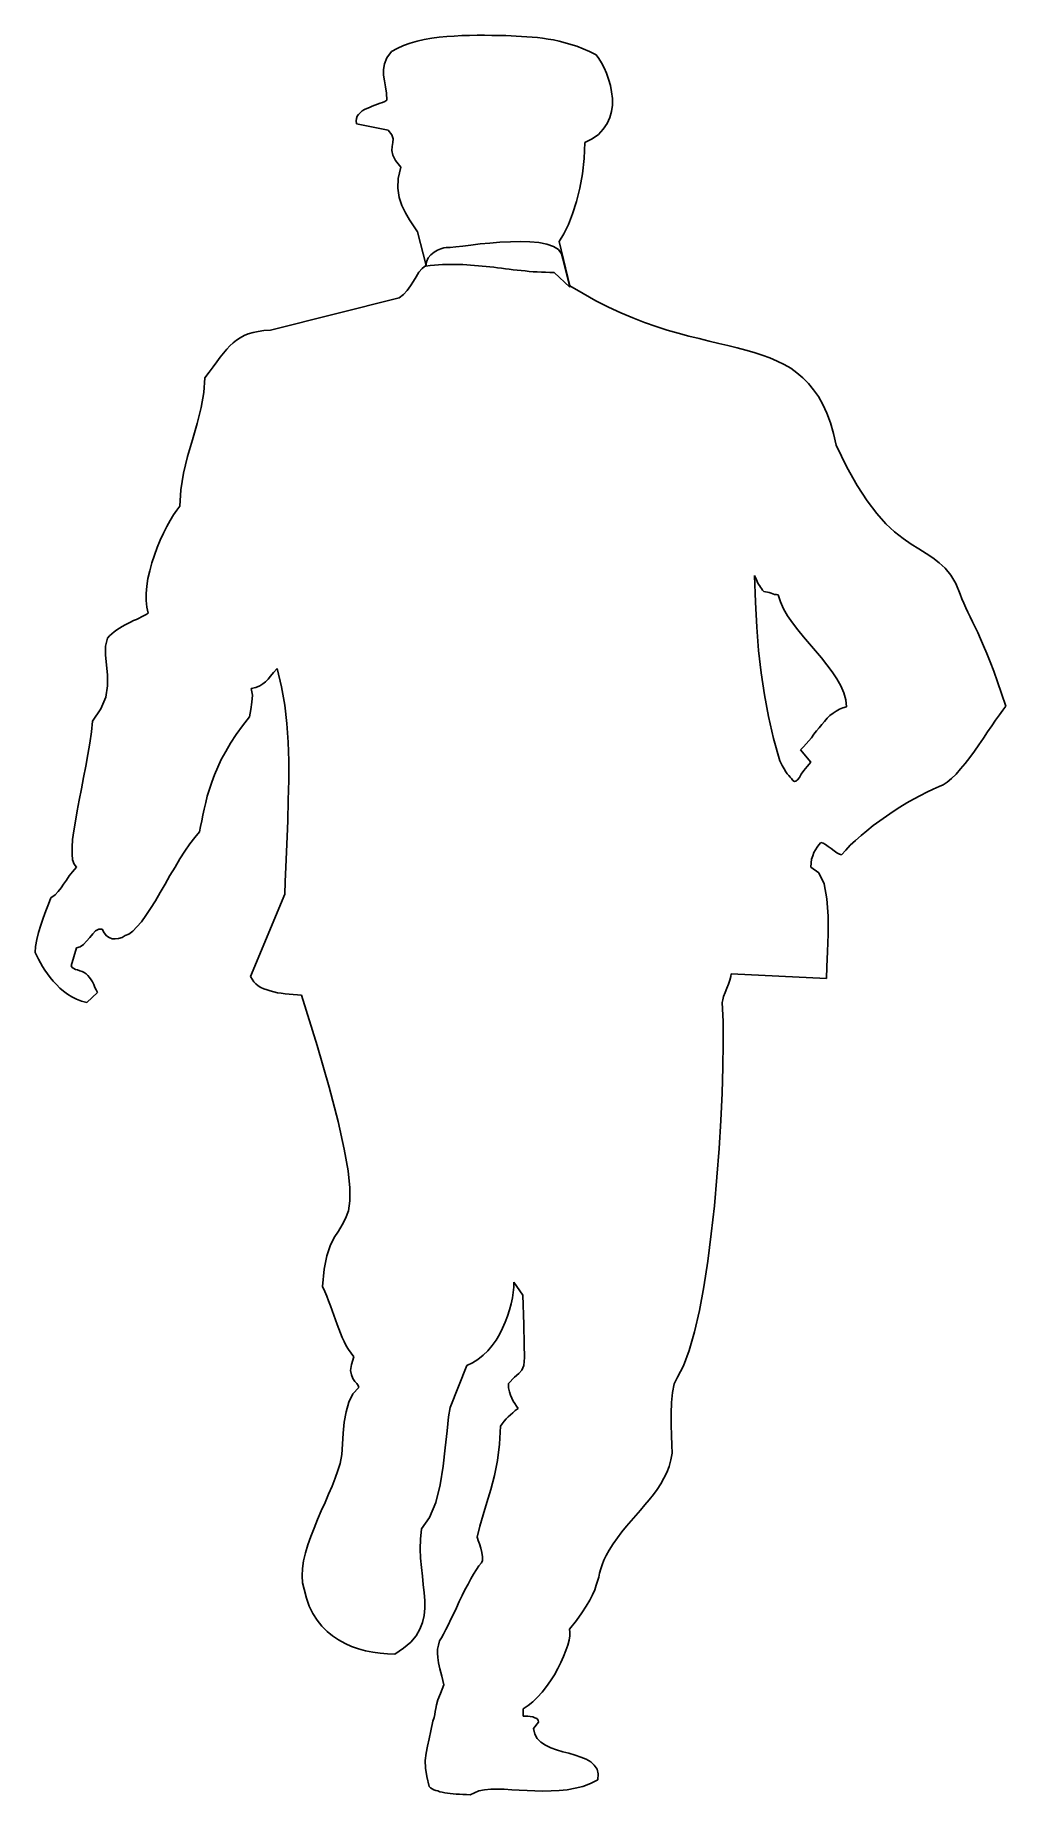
# Model space of a CAD drawing. Header units: millimetres. Extents: x -1624.84 to -1623.83, y 1829.89 to 1831.7.
import ezdxf

# ---------------------------------------------------------------- set-up
doc = ezdxf.new("R2010")
doc.units = ezdxf.units.MM
doc.header["$LTSCALE"] = 10
doc.layers.add('Humanos', color=2, linetype='Continuous')

msp = doc.modelspace()

# ---------------------------------------------------------------- linework, layer by layer
at = {"layer": 'Humanos'}
for p, q in [((-1624.4622, 1831.6901), (-1624.4683, 1831.6868)), ((-1624.4557, 1831.6931), (-1624.4622, 1831.6901)), ((-1624.4488, 1831.6954), (-1624.4557, 1831.6931)), ((-1624.4417, 1831.6976), (-1624.4488, 1831.6954)), ((-1624.4344, 1831.6992), (-1624.4417, 1831.6976)), ((-1624.4267, 1831.7006), (-1624.4344, 1831.6992)), ((-1624.419, 1831.7016), (-1624.4267, 1831.7006)), ((-1624.4113, 1831.7024), (-1624.419, 1831.7016)), ((-1624.4034, 1831.7029), (-1624.4113, 1831.7024)), ((-1624.3955, 1831.7033), (-1624.4034, 1831.7029)), ((-1624.3876, 1831.7035), (-1624.3955, 1831.7033)), ((-1624.3799, 1831.7037), (-1624.3876, 1831.7035)), ((-1624.3722, 1831.7037), (-1624.3799, 1831.7037)), ((-1624.3647, 1831.7035), (-1624.3722, 1831.7037)), ((-1624.3574, 1831.7035), (-1624.3647, 1831.7035)), ((-1624.3503, 1831.7035), (-1624.3574, 1831.7035)), ((-1624.3448, 1831.7031), (-1624.3503, 1831.7035)), ((-1624.3395, 1831.7028), (-1624.3448, 1831.7031)), ((-1624.334, 1831.7024), (-1624.3395, 1831.7028)), ((-1624.3286, 1831.702), (-1624.334, 1831.7024)), ((-1624.3231, 1831.7016), (-1624.3286, 1831.702)), ((-1624.3176, 1831.7012), (-1624.3231, 1831.7016)), ((-1624.3123, 1831.7006), (-1624.3176, 1831.7012)), ((-1624.3065, 1831.6998), (-1624.3123, 1831.7006)), ((-1624.301, 1831.6988), (-1624.3065, 1831.6998)), ((-1624.2951, 1831.6976), (-1624.301, 1831.6988)), ((-1624.2892, 1831.696), (-1624.2951, 1831.6976)), ((-1624.2833, 1831.6943), (-1624.2892, 1831.696)), ((-1624.2769, 1831.6923), (-1624.2833, 1831.6943)), ((-1624.2706, 1831.6897), (-1624.2769, 1831.6923)), ((-1624.2639, 1831.6868), (-1624.2706, 1831.6897)), ((-1624.4756, 1831.6741), (-1624.4766, 1831.6682)), ((-1624.4731, 1831.6803), (-1624.4756, 1831.6741)), ((-1624.4683, 1831.6868), (-1624.4731, 1831.6803)), ((-1624.2572, 1831.6834), (-1624.2639, 1831.6868)), ((-1624.2544, 1831.6797), (-1624.2572, 1831.6834)), ((-1624.2517, 1831.6751), (-1624.2544, 1831.6797)), ((-1624.2489, 1831.67), (-1624.2517, 1831.6751)), ((-1624.2464, 1831.6645), (-1624.2489, 1831.67)), ((-1624.4766, 1831.6682), (-1624.4764, 1831.6625)), ((-1624.4764, 1831.6625), (-1624.4756, 1831.6566)), ((-1624.4756, 1831.6566), (-1624.4745, 1831.6505)), ((-1624.2442, 1831.6584), (-1624.2464, 1831.6645)), ((-1624.2424, 1831.6518), (-1624.2442, 1831.6584)), ((-1624.2412, 1831.6453), (-1624.2424, 1831.6518)), ((-1624.48, 1831.6335), (-1624.4825, 1831.6325)), ((-1624.4774, 1831.6345), (-1624.48, 1831.6335)), ((-1624.475, 1831.6355), (-1624.4774, 1831.6345)), ((-1624.4729, 1831.6366), (-1624.475, 1831.6355)), ((-1624.4745, 1831.6505), (-1624.4733, 1831.6438)), ((-1624.4733, 1831.6438), (-1624.4729, 1831.6366)), ((-1624.2404, 1831.6386), (-1624.2412, 1831.6453)), ((-1624.2404, 1831.6317), (-1624.2404, 1831.6386)), ((-1624.5043, 1831.6179), (-1624.5047, 1831.6153)), ((-1624.5047, 1831.6153), (-1624.5044, 1831.6124)), ((-1624.5035, 1831.6201), (-1624.5043, 1831.6179)), ((-1624.5021, 1831.622), (-1624.5035, 1831.6201)), ((-1624.5005, 1831.6238), (-1624.5021, 1831.622)), ((-1624.4985, 1831.6256), (-1624.5005, 1831.6238)), ((-1624.4962, 1831.627), (-1624.4985, 1831.6256)), ((-1624.4936, 1831.6282), (-1624.4962, 1831.627)), ((-1624.491, 1831.6293), (-1624.4936, 1831.6282)), ((-1624.4883, 1831.6305), (-1624.491, 1831.6293)), ((-1624.4853, 1831.6315), (-1624.4883, 1831.6305)), ((-1624.4825, 1831.6325), (-1624.4853, 1831.6315)), ((-1624.2458, 1831.6126), (-1624.243, 1831.6187)), ((-1624.243, 1831.6187), (-1624.2412, 1831.625)), ((-1624.2412, 1831.625), (-1624.2404, 1831.6317)), ((-1624.5044, 1831.6124), (-1624.4715, 1831.6059)), ((-1624.4715, 1831.6059), (-1624.4679, 1831.6011)), ((-1624.4679, 1831.6011), (-1624.4666, 1831.597)), ((-1624.4666, 1831.597), (-1624.4668, 1831.593)), ((-1624.2689, 1831.593), (-1624.2612, 1831.597)), ((-1624.2612, 1831.597), (-1624.2546, 1831.6015)), ((-1624.2546, 1831.6015), (-1624.2497, 1831.6067)), ((-1624.2497, 1831.6067), (-1624.2458, 1831.6126)), ((-1624.4674, 1831.5891), (-1624.4677, 1831.5847)), ((-1624.4677, 1831.5847), (-1624.467, 1831.58)), ((-1624.4668, 1831.593), (-1624.4674, 1831.5891)), ((-1624.467, 1831.58), (-1624.4642, 1831.5745)), ((-1624.2694, 1831.5765), (-1624.2689, 1831.593)), ((-1624.4642, 1831.5745), (-1624.4587, 1831.5678)), ((-1624.4587, 1831.5678), (-1624.4612, 1831.5561)), ((-1624.274, 1831.5459), (-1624.2712, 1831.5609)), ((-1624.2712, 1831.5609), (-1624.2694, 1831.5765)), ((-1624.4612, 1831.5561), (-1624.4616, 1831.5459)), ((-1624.4616, 1831.5459), (-1624.4603, 1831.5364)), ((-1624.2775, 1831.5321), (-1624.274, 1831.5459)), ((-1624.4603, 1831.5364), (-1624.4577, 1831.5281)), ((-1624.4577, 1831.5281), (-1624.4539, 1831.5204)), ((-1624.2815, 1831.5196), (-1624.2775, 1831.5321)), ((-1624.4539, 1831.5204), (-1624.4498, 1831.5135)), ((-1624.4498, 1831.5135), (-1624.4455, 1831.507)), ((-1624.4455, 1831.507), (-1624.4413, 1831.5011)), ((-1624.2906, 1831.4989), (-1624.2858, 1831.5084)), ((-1624.2858, 1831.5084), (-1624.2815, 1831.5196)), ((-1624.4413, 1831.5011), (-1624.4326, 1831.4663)), ((-1624.3768, 1831.4885), (-1624.3863, 1831.4873)), ((-1624.3667, 1831.4894), (-1624.3768, 1831.4885)), ((-1624.3563, 1831.4902), (-1624.3667, 1831.4894)), ((-1624.3456, 1831.4908), (-1624.3563, 1831.4902)), ((-1624.3353, 1831.491), (-1624.3456, 1831.4908)), ((-1624.3255, 1831.4906), (-1624.3353, 1831.491)), ((-1624.3162, 1831.4898), (-1624.3255, 1831.4906)), ((-1624.3081, 1831.4883), (-1624.3162, 1831.4898)), ((-1624.3012, 1831.4859), (-1624.3081, 1831.4883)), ((-1624.2951, 1831.491), (-1624.2906, 1831.4989)), ((-1624.2842, 1831.4454), (-1624.2951, 1831.491)), ((-1624.4322, 1831.4701), (-1624.4328, 1831.4656)), ((-1624.4303, 1831.474), (-1624.4322, 1831.4701)), ((-1624.4275, 1831.4772), (-1624.4303, 1831.474)), ((-1624.4243, 1831.48), (-1624.4275, 1831.4772)), ((-1624.4208, 1831.4819), (-1624.4243, 1831.48)), ((-1624.4172, 1831.4835), (-1624.4208, 1831.4819)), ((-1624.4141, 1831.4843), (-1624.4172, 1831.4835)), ((-1624.4117, 1831.4847), (-1624.4141, 1831.4843)), ((-1624.4078, 1831.4849), (-1624.4117, 1831.4847)), ((-1624.402, 1831.4855), (-1624.4078, 1831.4849)), ((-1624.3947, 1831.4863), (-1624.402, 1831.4855)), ((-1624.3863, 1831.4873), (-1624.3947, 1831.4863)), ((-1624.2961, 1831.4827), (-1624.3012, 1831.4859)), ((-1624.2927, 1831.4784), (-1624.2961, 1831.4827)), ((-1624.2915, 1831.4731), (-1624.2927, 1831.4784)), ((-1624.2844, 1831.4439), (-1624.2915, 1831.4731)), ((-1624.4429, 1831.4547), (-1624.4456, 1831.45)), ((-1624.4399, 1831.4593), (-1624.4429, 1831.4547)), ((-1624.4366, 1831.4632), (-1624.4399, 1831.4593)), ((-1624.4328, 1831.4662), (-1624.4366, 1831.4632)), ((-1624.4326, 1831.4663), (-1624.4328, 1831.4662)), ((-1624.4328, 1831.4656), (-1624.4283, 1831.4662)), ((-1624.4283, 1831.4662), (-1624.4239, 1831.4666)), ((-1624.4239, 1831.4666), (-1624.4196, 1831.4669)), ((-1624.4196, 1831.4669), (-1624.4155, 1831.4671)), ((-1624.4155, 1831.4671), (-1624.4111, 1831.4673)), ((-1624.4111, 1831.4673), (-1624.407, 1831.4673)), ((-1624.407, 1831.4673), (-1624.4028, 1831.4673)), ((-1624.4028, 1831.4673), (-1624.3987, 1831.4673)), ((-1624.3987, 1831.4673), (-1624.3947, 1831.4671)), ((-1624.3947, 1831.4671), (-1624.3906, 1831.4669)), ((-1624.3906, 1831.4669), (-1624.3866, 1831.4667)), ((-1624.3866, 1831.4667), (-1624.3825, 1831.4663)), ((-1624.3825, 1831.4663), (-1624.3786, 1831.466)), ((-1624.3786, 1831.466), (-1624.3746, 1831.4656)), ((-1624.3746, 1831.4656), (-1624.3707, 1831.4652)), ((-1624.3707, 1831.4652), (-1624.3667, 1831.4648)), ((-1624.3667, 1831.4648), (-1624.3628, 1831.4644)), ((-1624.3628, 1831.4644), (-1624.3588, 1831.4638)), ((-1624.3588, 1831.4638), (-1624.3549, 1831.4634)), ((-1624.3549, 1831.4634), (-1624.3507, 1831.4628)), ((-1624.3507, 1831.4628), (-1624.3468, 1831.4624)), ((-1624.3468, 1831.4624), (-1624.3428, 1831.4618)), ((-1624.3428, 1831.4618), (-1624.3387, 1831.4614)), ((-1624.3387, 1831.4614), (-1624.3346, 1831.461)), ((-1624.3346, 1831.461), (-1624.3304, 1831.4606)), ((-1624.3304, 1831.4606), (-1624.3263, 1831.4602)), ((-1624.3263, 1831.4602), (-1624.3221, 1831.4598)), ((-1624.3221, 1831.4598), (-1624.318, 1831.4596)), ((-1624.318, 1831.4596), (-1624.3136, 1831.4594)), ((-1624.3136, 1831.4594), (-1624.3093, 1831.4593)), ((-1624.3093, 1831.4593), (-1624.305, 1831.459)), ((-1624.305, 1831.459), (-1624.3004, 1831.459)), ((-1624.3004, 1831.459), (-1624.2844, 1831.4439)), ((-1624.4557, 1831.4364), (-1624.4604, 1831.433)), ((-1624.452, 1831.4405), (-1624.4557, 1831.4364)), ((-1624.4486, 1831.4452), (-1624.452, 1831.4405)), ((-1624.4456, 1831.45), (-1624.4486, 1831.4452)), ((-1624.2706, 1831.4372), (-1624.2842, 1831.4454)), ((-1624.2574, 1831.4299), (-1624.2706, 1831.4372)), ((-1624.4604, 1831.433), (-1624.593, 1831.3997)), ((-1624.2444, 1831.4231), (-1624.2574, 1831.4299)), ((-1624.2318, 1831.4174), (-1624.2444, 1831.4231)), ((-1624.2193, 1831.4121), (-1624.2318, 1831.4174)), ((-1624.6057, 1831.3983), (-1624.611, 1831.3971)), ((-1624.5998, 1831.3991), (-1624.6057, 1831.3983)), ((-1624.593, 1831.3997), (-1624.5998, 1831.3991)), ((-1624.2071, 1831.4074), (-1624.2193, 1831.4121)), ((-1624.1952, 1831.4032), (-1624.2071, 1831.4074)), ((-1624.1838, 1831.3997), (-1624.1952, 1831.4032)), ((-1624.1726, 1831.3963), (-1624.1838, 1831.3997)), ((-1624.6382, 1831.3799), (-1624.6416, 1831.376)), ((-1624.6351, 1831.3835), (-1624.6382, 1831.3799)), ((-1624.6315, 1831.3866), (-1624.6351, 1831.3835)), ((-1624.6282, 1831.3894), (-1624.6315, 1831.3866)), ((-1624.6244, 1831.3918), (-1624.6282, 1831.3894)), ((-1624.6203, 1831.3939), (-1624.6244, 1831.3918)), ((-1624.6159, 1831.3957), (-1624.6203, 1831.3939)), ((-1624.611, 1831.3971), (-1624.6159, 1831.3957)), ((-1624.1615, 1831.3933), (-1624.1726, 1831.3963)), ((-1624.1509, 1831.3908), (-1624.1615, 1831.3933)), ((-1624.1406, 1831.3882), (-1624.1509, 1831.3908)), ((-1624.1307, 1831.3858), (-1624.1406, 1831.3882)), ((-1624.1211, 1831.3837), (-1624.1307, 1831.3858)), ((-1624.1118, 1831.3813), (-1624.1211, 1831.3837)), ((-1624.1027, 1831.3789), (-1624.1118, 1831.3813)), ((-1624.6522, 1831.3618), (-1624.6562, 1831.3562)), ((-1624.6485, 1831.3669), (-1624.6522, 1831.3618)), ((-1624.6449, 1831.3716), (-1624.6485, 1831.3669)), ((-1624.6416, 1831.376), (-1624.6449, 1831.3716)), ((-1624.0942, 1831.3766), (-1624.1027, 1831.3789)), ((-1624.0859, 1831.3738), (-1624.0942, 1831.3766)), ((-1624.078, 1831.371), (-1624.0859, 1831.3738)), ((-1624.0703, 1831.3677), (-1624.078, 1831.371)), ((-1624.0632, 1831.3641), (-1624.0703, 1831.3677)), ((-1624.0563, 1831.3602), (-1624.0632, 1831.3641)), ((-1624.6607, 1831.3503), (-1624.6619, 1831.3353)), ((-1624.6562, 1831.3562), (-1624.6607, 1831.3503)), ((-1624.05, 1831.3556), (-1624.0563, 1831.3602)), ((-1624.0439, 1831.3505), (-1624.05, 1831.3556)), ((-1624.0382, 1831.3446), (-1624.0439, 1831.3505)), ((-1624.0328, 1831.3381), (-1624.0382, 1831.3446)), ((-1624.6619, 1831.3353), (-1624.6647, 1831.3197)), ((-1624.0279, 1831.331), (-1624.0328, 1831.3381)), ((-1624.0234, 1831.3229), (-1624.0279, 1831.331)), ((-1624.6647, 1831.3197), (-1624.6688, 1831.3034)), ((-1624.0192, 1831.3138), (-1624.0234, 1831.3229)), ((-1624.0155, 1831.304), (-1624.0192, 1831.3138)), ((-1624.6688, 1831.3034), (-1624.6736, 1831.2866)), ((-1624.0123, 1831.2929), (-1624.0155, 1831.304)), ((-1624.0094, 1831.2809), (-1624.0123, 1831.2929)), ((-1624.6736, 1831.2866), (-1624.6785, 1831.2694)), ((-1623.9985, 1831.2582), (-1624.0094, 1831.2809)), ((-1624.6826, 1831.2521), (-1624.6854, 1831.2349)), ((-1624.6785, 1831.2694), (-1624.6826, 1831.2521)), ((-1623.9879, 1831.2392), (-1623.9985, 1831.2582)), ((-1624.6854, 1831.2349), (-1624.6866, 1831.2179)), ((-1623.9776, 1831.2234), (-1623.9879, 1831.2392)), ((-1624.6866, 1831.2179), (-1624.6897, 1831.214)), ((-1623.9677, 1831.2106), (-1623.9776, 1831.2234)), ((-1624.6964, 1831.2033), (-1624.6998, 1831.1972)), ((-1624.6931, 1831.209), (-1624.6964, 1831.2033)), ((-1624.6897, 1831.214), (-1624.6931, 1831.209)), ((-1623.9583, 1831.2), (-1623.9677, 1831.2106)), ((-1623.9492, 1831.1915), (-1623.9583, 1831.2)), ((-1624.7067, 1831.183), (-1624.7099, 1831.1755)), ((-1624.7034, 1831.1903), (-1624.7067, 1831.183)), ((-1624.6998, 1831.1972), (-1624.7034, 1831.1903)), ((-1623.9403, 1831.1846), (-1623.9492, 1831.1915)), ((-1623.932, 1831.1788), (-1623.9403, 1831.1846)), ((-1624.7128, 1831.1676), (-1624.7154, 1831.1595)), ((-1624.7099, 1831.1755), (-1624.7128, 1831.1676)), ((-1623.9241, 1831.1739), (-1623.932, 1831.1788)), ((-1623.9166, 1831.1694), (-1623.9241, 1831.1739)), ((-1623.9097, 1831.1648), (-1623.9166, 1831.1694)), ((-1623.9032, 1831.1597), (-1623.9097, 1831.1648)), ((-1624.7195, 1831.1435), (-1624.7207, 1831.1356)), ((-1624.7176, 1831.1514), (-1624.7195, 1831.1435)), ((-1624.7154, 1831.1595), (-1624.7176, 1831.1514)), ((-1624.0922, 1831.1431), (-1624.0936, 1831.1465)), ((-1624.0936, 1831.1465), (-1624.0928, 1831.1191)), ((-1624.0909, 1831.1404), (-1624.0922, 1831.1431)), ((-1623.8971, 1831.154), (-1623.9032, 1831.1597)), ((-1623.8914, 1831.1469), (-1623.8971, 1831.154)), ((-1623.8862, 1831.1382), (-1623.8914, 1831.1469)), ((-1624.7207, 1831.1356), (-1624.7213, 1831.1279)), ((-1624.7213, 1831.1279), (-1624.7213, 1831.1208)), ((-1624.0899, 1831.138), (-1624.0909, 1831.1404)), ((-1624.0887, 1831.1362), (-1624.0899, 1831.138)), ((-1624.0877, 1831.1346), (-1624.0887, 1831.1362)), ((-1624.0865, 1831.1331), (-1624.0877, 1831.1346)), ((-1624.0855, 1831.1315), (-1624.0865, 1831.1331)), ((-1624.0843, 1831.1299), (-1624.0855, 1831.1315)), ((-1624.0824, 1831.1297), (-1624.0843, 1831.1299)), ((-1624.0804, 1831.1293), (-1624.0824, 1831.1297)), ((-1624.0786, 1831.1289), (-1624.0804, 1831.1293)), ((-1624.0766, 1831.1283), (-1624.0786, 1831.1289)), ((-1624.0749, 1831.1275), (-1624.0766, 1831.1283)), ((-1624.0731, 1831.1271), (-1624.0749, 1831.1275)), ((-1624.0711, 1831.1268), (-1624.0731, 1831.1271)), ((-1624.0692, 1831.1266), (-1624.0711, 1831.1268)), ((-1624.067, 1831.1195), (-1624.0692, 1831.1266)), ((-1623.8817, 1831.1273), (-1623.8862, 1831.1382)), ((-1623.8799, 1831.1226), (-1623.8817, 1831.1273)), ((-1624.7213, 1831.1208), (-1624.7207, 1831.1139)), ((-1624.7191, 1831.1076), (-1624.7213, 1831.1064)), ((-1624.7207, 1831.1139), (-1624.7191, 1831.1076)), ((-1624.0928, 1831.1191), (-1624.0914, 1831.0934)), ((-1624.0638, 1831.1123), (-1624.067, 1831.1195)), ((-1624.0597, 1831.105), (-1624.0638, 1831.1123)), ((-1623.8779, 1831.1179), (-1623.8799, 1831.1226)), ((-1623.8758, 1831.1133), (-1623.8779, 1831.1179)), ((-1623.8736, 1831.1086), (-1623.8758, 1831.1133)), ((-1623.8712, 1831.1039), (-1623.8736, 1831.1086)), ((-1624.7517, 1831.0904), (-1624.7543, 1831.0885)), ((-1624.7489, 1831.0922), (-1624.7517, 1831.0904)), ((-1624.746, 1831.094), (-1624.7489, 1831.0922)), ((-1624.743, 1831.0956), (-1624.746, 1831.094)), ((-1624.7401, 1831.0971), (-1624.743, 1831.0956)), ((-1624.7373, 1831.0985), (-1624.7401, 1831.0971)), ((-1624.7343, 1831.1001), (-1624.7373, 1831.0985)), ((-1624.7314, 1831.1013), (-1624.7343, 1831.1001)), ((-1624.7286, 1831.1027), (-1624.7314, 1831.1013)), ((-1624.7261, 1831.1039), (-1624.7286, 1831.1027)), ((-1624.7235, 1831.1052), (-1624.7261, 1831.1039)), ((-1624.7213, 1831.1064), (-1624.7235, 1831.1052)), ((-1624.0914, 1831.0934), (-1624.0895, 1831.0693)), ((-1624.0547, 1831.0979), (-1624.0597, 1831.105)), ((-1624.0492, 1831.0906), (-1624.0547, 1831.0979)), ((-1624.0433, 1831.0833), (-1624.0492, 1831.0906)), ((-1623.8689, 1831.0989), (-1623.8712, 1831.1039)), ((-1623.8663, 1831.0934), (-1623.8689, 1831.0989)), ((-1623.8633, 1831.0877), (-1623.8663, 1831.0934)), ((-1624.7612, 1831.082), (-1624.7631, 1831.0735)), ((-1624.7631, 1831.0735), (-1624.7631, 1831.0644)), ((-1624.759, 1831.0843), (-1624.7612, 1831.082)), ((-1624.7568, 1831.0865), (-1624.759, 1831.0843)), ((-1624.7543, 1831.0885), (-1624.7568, 1831.0865)), ((-1624.0372, 1831.0762), (-1624.0433, 1831.0833)), ((-1624.0309, 1831.0689), (-1624.0372, 1831.0762)), ((-1623.8606, 1831.0812), (-1623.8633, 1831.0877)), ((-1623.8574, 1831.0741), (-1623.8606, 1831.0812)), ((-1623.8541, 1831.0662), (-1623.8574, 1831.0741)), ((-1624.7631, 1831.0644), (-1624.7622, 1831.0545)), ((-1624.7622, 1831.0545), (-1624.7612, 1831.0439)), ((-1624.0895, 1831.0693), (-1624.0869, 1831.046)), ((-1624.0248, 1831.0616), (-1624.0309, 1831.0689)), ((-1624.019, 1831.0543), (-1624.0248, 1831.0616)), ((-1624.0135, 1831.0472), (-1624.019, 1831.0543)), ((-1623.8505, 1831.0575), (-1623.8541, 1831.0662)), ((-1623.847, 1831.0478), (-1623.8505, 1831.0575)), ((-1624.7612, 1831.0439), (-1624.7612, 1831.0328)), ((-1624.6041, 1831.0328), (-1624.6009, 1831.0348)), ((-1624.6009, 1831.0348), (-1624.5982, 1831.037)), ((-1624.5982, 1831.037), (-1624.5956, 1831.0395)), ((-1624.5956, 1831.0395), (-1624.5929, 1831.0427)), ((-1624.5929, 1831.0427), (-1624.5899, 1831.0464)), ((-1624.5899, 1831.0464), (-1624.5863, 1831.0508)), ((-1624.5863, 1831.0508), (-1624.5818, 1831.0316)), ((-1624.0869, 1831.046), (-1624.0836, 1831.0234)), ((-1624.0088, 1831.0399), (-1624.0135, 1831.0472)), ((-1624.0046, 1831.0326), (-1624.0088, 1831.0399)), ((-1623.843, 1831.037), (-1623.847, 1831.0478)), ((-1623.8389, 1831.0249), (-1623.843, 1831.037)), ((-1624.7629, 1831.0212), (-1624.7679, 1831.0089)), ((-1624.7612, 1831.0328), (-1624.7629, 1831.0212)), ((-1624.6128, 1831.0299), (-1624.6081, 1831.0312)), ((-1624.6116, 1831.0232), (-1624.6128, 1831.0299)), ((-1624.6122, 1831.0158), (-1624.6116, 1831.0232)), ((-1624.6081, 1831.0312), (-1624.6041, 1831.0328)), ((-1624.5818, 1831.0316), (-1624.5783, 1831.0129)), ((-1624.0836, 1831.0234), (-1624.0794, 1831.0011)), ((-1624.0017, 1831.0255), (-1624.0046, 1831.0326)), ((-1623.9997, 1831.0182), (-1624.0017, 1831.0255)), ((-1623.9989, 1831.0111), (-1623.9997, 1831.0182)), ((-1623.8345, 1831.0117), (-1623.8389, 1831.0249)), ((-1624.7679, 1831.0089), (-1624.7766, 1830.9963)), ((-1624.6219, 1830.9916), (-1624.6146, 1831.0009)), ((-1624.6146, 1831.0009), (-1624.6134, 1831.0084)), ((-1624.6134, 1831.0084), (-1624.6122, 1831.0158)), ((-1624.5783, 1831.0129), (-1624.5761, 1830.994)), ((-1624.0794, 1831.0011), (-1624.0741, 1830.9784)), ((-1624.0216, 1830.9961), (-1624.0188, 1830.9993)), ((-1624.0188, 1830.9993), (-1624.0159, 1831.002)), ((-1624.0159, 1831.002), (-1624.0127, 1831.0046)), ((-1624.0127, 1831.0046), (-1624.0096, 1831.0068)), ((-1624.0096, 1831.0068), (-1624.0062, 1831.0088)), ((-1624.0062, 1831.0088), (-1624.0027, 1831.0101)), ((-1624.0027, 1831.0101), (-1623.9989, 1831.0111)), ((-1623.845, 1830.9975), (-1623.8412, 1831.0028)), ((-1623.8412, 1831.0028), (-1623.8377, 1831.0078)), ((-1623.8377, 1831.0078), (-1623.8345, 1831.0117)), ((-1624.7777, 1830.9853), (-1624.7793, 1830.9736)), ((-1624.7766, 1830.9963), (-1624.7777, 1830.9853)), ((-1624.6343, 1830.9738), (-1624.6284, 1830.9825)), ((-1624.6284, 1830.9825), (-1624.6219, 1830.9916)), ((-1624.5761, 1830.994), (-1624.5747, 1830.9748)), ((-1624.035, 1830.9793), (-1624.0325, 1830.9829)), ((-1624.0325, 1830.9829), (-1624.0297, 1830.9863)), ((-1624.0297, 1830.9863), (-1624.0271, 1830.9896)), ((-1624.0271, 1830.9896), (-1624.0244, 1830.993)), ((-1624.0244, 1830.993), (-1624.0216, 1830.9961)), ((-1623.8576, 1830.9788), (-1623.8533, 1830.9853)), ((-1623.8533, 1830.9853), (-1623.8489, 1830.9916)), ((-1623.8489, 1830.9916), (-1623.845, 1830.9975)), ((-1624.7813, 1830.9618), (-1624.7835, 1830.9499)), ((-1624.7793, 1830.9736), (-1624.7813, 1830.9618)), ((-1624.6438, 1830.9569), (-1624.6392, 1830.9651)), ((-1624.6392, 1830.9651), (-1624.6343, 1830.9738)), ((-1624.5747, 1830.9748), (-1624.5741, 1830.9555)), ((-1624.0741, 1830.9784), (-1624.0678, 1830.9553)), ((-1624.0463, 1830.9669), (-1624.0433, 1830.9697)), ((-1624.0356, 1830.9541), (-1624.0463, 1830.9669)), ((-1624.0433, 1830.9697), (-1624.0405, 1830.9728)), ((-1624.0405, 1830.9728), (-1624.0378, 1830.976)), ((-1624.0378, 1830.976), (-1624.035, 1830.9793)), ((-1623.8716, 1830.9588), (-1623.8669, 1830.9653)), ((-1623.8669, 1830.9653), (-1623.8622, 1830.972)), ((-1623.8622, 1830.972), (-1623.8576, 1830.9788)), ((-1624.7835, 1830.9499), (-1624.7858, 1830.9381)), ((-1624.6509, 1830.9411), (-1624.6475, 1830.9488)), ((-1624.6475, 1830.9488), (-1624.6438, 1830.9569)), ((-1624.5741, 1830.9555), (-1624.5741, 1830.9355)), ((-1624.0678, 1830.9553), (-1624.0652, 1830.9505)), ((-1624.0652, 1830.9505), (-1624.063, 1830.947)), ((-1624.063, 1830.947), (-1624.0613, 1830.9442)), ((-1624.0613, 1830.9442), (-1624.0599, 1830.9421)), ((-1624.0455, 1830.9417), (-1624.0429, 1830.9454)), ((-1624.0429, 1830.9454), (-1624.0396, 1830.9497)), ((-1624.0396, 1830.9497), (-1624.0356, 1830.9541)), ((-1623.8858, 1830.9417), (-1623.8811, 1830.947)), ((-1623.8811, 1830.947), (-1623.8764, 1830.9527)), ((-1623.8764, 1830.9527), (-1623.8716, 1830.9588)), ((-1624.788, 1830.9265), (-1624.7904, 1830.9148)), ((-1624.7858, 1830.9381), (-1624.788, 1830.9265)), ((-1624.6582, 1830.919), (-1624.656, 1830.9261)), ((-1624.656, 1830.9261), (-1624.6536, 1830.9334)), ((-1624.6536, 1830.9334), (-1624.6509, 1830.9411)), ((-1624.5741, 1830.9355), (-1624.5747, 1830.915)), ((-1624.0599, 1830.9421), (-1624.0585, 1830.9403)), ((-1624.0585, 1830.9403), (-1624.0571, 1830.9387)), ((-1624.0571, 1830.9387), (-1624.0557, 1830.9371)), ((-1624.0557, 1830.9371), (-1624.0542, 1830.9353)), ((-1624.0542, 1830.9353), (-1624.0526, 1830.9342)), ((-1624.0526, 1830.9342), (-1624.051, 1830.9344)), ((-1624.051, 1830.9344), (-1624.0494, 1830.9359)), ((-1624.0494, 1830.9359), (-1624.0474, 1830.9383)), ((-1624.0474, 1830.9383), (-1624.0455, 1830.9417)), ((-1623.916, 1830.9231), (-1623.9095, 1830.9263)), ((-1623.9095, 1830.9263), (-1623.9034, 1830.9288)), ((-1623.9034, 1830.9288), (-1623.8993, 1830.9306)), ((-1623.8993, 1830.9306), (-1623.8949, 1830.9334)), ((-1623.8949, 1830.9334), (-1623.8906, 1830.9371)), ((-1623.8906, 1830.9371), (-1623.8858, 1830.9417)), ((-1624.7904, 1830.9148), (-1624.7926, 1830.9038)), ((-1624.6615, 1830.9057), (-1624.6599, 1830.9123)), ((-1624.6599, 1830.9123), (-1624.6582, 1830.919)), ((-1624.5747, 1830.915), (-1624.5753, 1830.8935)), ((-1623.9508, 1830.9032), (-1623.9437, 1830.9077)), ((-1623.9437, 1830.9077), (-1623.9365, 1830.9121)), ((-1623.9365, 1830.9121), (-1623.9296, 1830.916)), ((-1623.9296, 1830.916), (-1623.9227, 1830.9198)), ((-1623.9227, 1830.9198), (-1623.916, 1830.9231)), ((-1624.7943, 1830.8933), (-1624.7959, 1830.8834)), ((-1624.7926, 1830.9038), (-1624.7943, 1830.8933)), ((-1624.6651, 1830.8878), (-1624.6639, 1830.8935)), ((-1624.6639, 1830.8935), (-1624.6627, 1830.8994)), ((-1624.6627, 1830.8994), (-1624.6615, 1830.9057)), ((-1624.5753, 1830.8935), (-1624.5759, 1830.8773)), ((-1623.9713, 1830.8886), (-1623.9646, 1830.8935)), ((-1623.9646, 1830.8935), (-1623.9577, 1830.8984)), ((-1623.9577, 1830.8984), (-1623.9508, 1830.9032)), ((-1624.7971, 1830.8744), (-1624.7977, 1830.8663)), ((-1624.7959, 1830.8834), (-1624.7971, 1830.8744)), ((-1624.6761, 1830.8698), (-1624.6712, 1830.8765)), ((-1624.6712, 1830.8765), (-1624.6663, 1830.8823)), ((-1624.6663, 1830.8823), (-1624.6651, 1830.8878)), ((-1624.5759, 1830.8773), (-1624.5769, 1830.8535)), ((-1624.0273, 1830.8688), (-1624.0253, 1830.8712)), ((-1624.0253, 1830.8712), (-1624.023, 1830.8706)), ((-1623.995, 1830.8683), (-1623.9896, 1830.8734)), ((-1623.9896, 1830.8734), (-1623.9839, 1830.8783)), ((-1623.9839, 1830.8783), (-1623.9778, 1830.8834)), ((-1623.9778, 1830.8834), (-1623.9713, 1830.8886)), ((-1624.7977, 1830.8663), (-1624.7977, 1830.8592)), ((-1624.7977, 1830.8592), (-1624.7971, 1830.8533)), ((-1624.7971, 1830.8533), (-1624.7955, 1830.8487)), ((-1624.6915, 1830.8458), (-1624.6864, 1830.8542)), ((-1624.6864, 1830.8542), (-1624.6813, 1830.8623)), ((-1624.6813, 1830.8623), (-1624.6761, 1830.8698)), ((-1624.5769, 1830.8535), (-1624.5779, 1830.8308)), ((-1624.0354, 1830.8501), (-1624.0348, 1830.854)), ((-1624.0348, 1830.854), (-1624.0336, 1830.8576)), ((-1624.0336, 1830.8576), (-1624.0325, 1830.8608)), ((-1624.0325, 1830.8608), (-1624.0309, 1830.8637)), ((-1624.0309, 1830.8637), (-1624.0291, 1830.8663)), ((-1624.0291, 1830.8663), (-1624.0273, 1830.8688)), ((-1624.023, 1830.8706), (-1624.0204, 1830.8692)), ((-1624.0204, 1830.8692), (-1624.0177, 1830.8671)), ((-1624.0177, 1830.8671), (-1624.0147, 1830.8649)), ((-1624.0147, 1830.8649), (-1624.0117, 1830.8625)), ((-1624.0117, 1830.8625), (-1624.0088, 1830.8604)), ((-1624.0088, 1830.8604), (-1624.0062, 1830.859)), ((-1624.0062, 1830.859), (-1624.004, 1830.8584)), ((-1624.004, 1830.8584), (-1623.9997, 1830.8633)), ((-1623.9997, 1830.8633), (-1623.995, 1830.8683)), ((-1624.8008, 1830.8367), (-1624.8036, 1830.8323)), ((-1624.7973, 1830.841), (-1624.8008, 1830.8367)), ((-1624.7931, 1830.8456), (-1624.7973, 1830.841)), ((-1624.7955, 1830.8487), (-1624.7931, 1830.8456)), ((-1624.7018, 1830.8282), (-1624.6967, 1830.8371)), ((-1624.6967, 1830.8371), (-1624.6915, 1830.8458)), ((-1624.0356, 1830.8456), (-1624.0354, 1830.8501)), ((-1624.0273, 1830.8398), (-1624.0356, 1830.8456)), ((-1624.022, 1830.8286), (-1624.0273, 1830.8398)), ((-1624.8152, 1830.8173), (-1624.8196, 1830.8142)), ((-1624.8119, 1830.8207), (-1624.8152, 1830.8173)), ((-1624.8089, 1830.8244), (-1624.8119, 1830.8207)), ((-1624.8064, 1830.8284), (-1624.8089, 1830.8244)), ((-1624.8036, 1830.8323), (-1624.8064, 1830.8284)), ((-1624.7118, 1830.8112), (-1624.7069, 1830.8197)), ((-1624.7069, 1830.8197), (-1624.7018, 1830.8282)), ((-1624.5783, 1830.8179), (-1624.6136, 1830.7329)), ((-1624.5779, 1830.8308), (-1624.5783, 1830.8179)), ((-1624.019, 1830.8132), (-1624.022, 1830.8286)), ((-1624.8247, 1830.8006), (-1624.8275, 1830.7933)), ((-1624.822, 1830.8077), (-1624.8247, 1830.8006)), ((-1624.8196, 1830.8142), (-1624.822, 1830.8077)), ((-1624.7217, 1830.796), (-1624.7168, 1830.8033)), ((-1624.7168, 1830.8033), (-1624.7118, 1830.8112)), ((-1624.0178, 1830.7954), (-1624.019, 1830.8132)), ((-1624.83, 1830.7858), (-1624.8324, 1830.7783)), ((-1624.8275, 1830.7933), (-1624.83, 1830.7858)), ((-1624.7734, 1830.78), (-1624.7701, 1830.7818)), ((-1624.7701, 1830.7818), (-1624.7667, 1830.7818)), ((-1624.7667, 1830.7818), (-1624.7647, 1830.7781)), ((-1624.7351, 1830.7798), (-1624.7308, 1830.7842)), ((-1624.7308, 1830.7842), (-1624.7262, 1830.7895)), ((-1624.7262, 1830.7895), (-1624.7217, 1830.796)), ((-1624.0178, 1830.7767), (-1624.0178, 1830.7954)), ((-1624.8354, 1830.7641), (-1624.8358, 1830.7576)), ((-1624.8342, 1830.771), (-1624.8354, 1830.7641)), ((-1624.8324, 1830.7783), (-1624.8342, 1830.771)), ((-1624.7985, 1830.7439), (-1624.7931, 1830.7627)), ((-1624.7931, 1830.7627), (-1624.7894, 1830.7637)), ((-1624.7894, 1830.7637), (-1624.7858, 1830.766)), ((-1624.7858, 1830.766), (-1624.7827, 1830.7694)), ((-1624.7827, 1830.7694), (-1624.7795, 1830.7733)), ((-1624.7795, 1830.7733), (-1624.7764, 1830.7769)), ((-1624.7764, 1830.7769), (-1624.7734, 1830.78)), ((-1624.7647, 1830.7781), (-1624.7622, 1830.7751)), ((-1624.7622, 1830.7751), (-1624.7594, 1830.7731)), ((-1624.7594, 1830.7731), (-1624.7564, 1830.772)), ((-1624.7564, 1830.772), (-1624.7531, 1830.7718)), ((-1624.7531, 1830.7718), (-1624.7497, 1830.7722)), ((-1624.7497, 1830.7722), (-1624.7462, 1830.7733)), ((-1624.7462, 1830.7733), (-1624.7428, 1830.7753)), ((-1624.7428, 1830.7753), (-1624.7391, 1830.7767)), ((-1624.7391, 1830.7767), (-1624.7351, 1830.7798)), ((-1624.0184, 1830.7587), (-1624.0178, 1830.7767)), ((-1624.8358, 1830.7576), (-1624.8342, 1830.7542)), ((-1624.8342, 1830.7542), (-1624.8322, 1830.7509)), ((-1624.8322, 1830.7509), (-1624.8302, 1830.7471)), ((-1624.8302, 1830.7471), (-1624.8281, 1830.7433)), ((-1624.7975, 1830.7424), (-1624.7985, 1830.7439)), ((-1624.0192, 1830.743), (-1624.0184, 1830.7587)), ((-1624.8281, 1830.7433), (-1624.8257, 1830.7396)), ((-1624.8257, 1830.7396), (-1624.8231, 1830.7357)), ((-1624.8231, 1830.7357), (-1624.8204, 1830.7319)), ((-1624.8204, 1830.7319), (-1624.8172, 1830.7282)), ((-1624.8172, 1830.7282), (-1624.8139, 1830.7246)), ((-1624.7959, 1830.7414), (-1624.7975, 1830.7424)), ((-1624.7941, 1830.7404), (-1624.7959, 1830.7414)), ((-1624.792, 1830.7398), (-1624.7941, 1830.7404)), ((-1624.7898, 1830.739), (-1624.792, 1830.7398)), ((-1624.7874, 1830.7382), (-1624.7898, 1830.739)), ((-1624.7853, 1830.7372), (-1624.7874, 1830.7382)), ((-1624.7833, 1830.7359), (-1624.7853, 1830.7372)), ((-1624.7813, 1830.7341), (-1624.7833, 1830.7359)), ((-1624.7797, 1830.7321), (-1624.7813, 1830.7341)), ((-1624.7781, 1830.7297), (-1624.7797, 1830.7321)), ((-1624.7768, 1830.7274), (-1624.7781, 1830.7297)), ((-1624.7754, 1830.7246), (-1624.7768, 1830.7274)), ((-1624.6136, 1830.7329), (-1624.612, 1830.7301)), ((-1624.612, 1830.7301), (-1624.6102, 1830.7276)), ((-1624.6102, 1830.7276), (-1624.6081, 1830.7254)), ((-1624.1207, 1830.7252), (-1624.1191, 1830.7293)), ((-1624.1191, 1830.7293), (-1624.1181, 1830.7329)), ((-1624.1181, 1830.7329), (-1624.1177, 1830.7357)), ((-1624.1177, 1830.7357), (-1624.0196, 1830.7311)), ((-1624.0196, 1830.7311), (-1624.0192, 1830.743)), ((-1624.8139, 1830.7246), (-1624.8103, 1830.7211)), ((-1624.8103, 1830.7211), (-1624.8066, 1830.7179)), ((-1624.8066, 1830.7179), (-1624.8024, 1830.7147)), ((-1624.8024, 1830.7147), (-1624.7979, 1830.712)), ((-1624.7979, 1830.712), (-1624.7931, 1830.7096)), ((-1624.7931, 1830.7096), (-1624.788, 1830.7076)), ((-1624.788, 1830.7076), (-1624.7825, 1830.7061)), ((-1624.7825, 1830.7061), (-1624.7716, 1830.7165)), ((-1624.7742, 1830.7218), (-1624.7754, 1830.7246)), ((-1624.773, 1830.7191), (-1624.7742, 1830.7218)), ((-1624.7716, 1830.7165), (-1624.773, 1830.7191)), ((-1624.6081, 1830.7254), (-1624.6057, 1830.7234)), ((-1624.6057, 1830.7234), (-1624.6029, 1830.7216)), ((-1624.6029, 1830.7216), (-1624.6, 1830.7203)), ((-1624.6, 1830.7203), (-1624.5966, 1830.7191)), ((-1624.5966, 1830.7191), (-1624.5933, 1830.7181)), ((-1624.5933, 1830.7181), (-1624.5897, 1830.7171)), ((-1624.5897, 1830.7171), (-1624.5857, 1830.7163)), ((-1624.5857, 1830.7163), (-1624.582, 1830.7157)), ((-1624.582, 1830.7157), (-1624.5779, 1830.7153)), ((-1624.5779, 1830.7153), (-1624.5737, 1830.7147)), ((-1624.5737, 1830.7147), (-1624.5696, 1830.7143)), ((-1624.5696, 1830.7143), (-1624.5652, 1830.7141)), ((-1624.5652, 1830.7141), (-1624.5609, 1830.7138)), ((-1624.5609, 1830.7138), (-1624.5449, 1830.6619)), ((-1624.127, 1830.7061), (-1624.1266, 1830.7088)), ((-1624.1266, 1830.7088), (-1624.1256, 1830.7124)), ((-1624.1256, 1830.7124), (-1624.124, 1830.7165)), ((-1624.124, 1830.7165), (-1624.1222, 1830.7209)), ((-1624.1222, 1830.7209), (-1624.1207, 1830.7252)), ((-1624.1262, 1830.6865), (-1624.127, 1830.7061)), ((-1624.126, 1830.6642), (-1624.1262, 1830.6865)), ((-1624.5449, 1830.6619), (-1624.5325, 1830.6188)), ((-1624.1264, 1830.6394), (-1624.126, 1830.6642)), ((-1624.1272, 1830.6127), (-1624.1264, 1830.6394)), ((-1624.5325, 1830.6188), (-1624.5232, 1830.5835)), ((-1624.1284, 1830.5845), (-1624.1272, 1830.6127)), ((-1624.5232, 1830.5835), (-1624.5169, 1830.5551)), ((-1624.1301, 1830.5555), (-1624.1284, 1830.5845)), ((-1624.5169, 1830.5551), (-1624.5129, 1830.5326)), ((-1624.1325, 1830.5259), (-1624.1301, 1830.5555)), ((-1624.5129, 1830.5326), (-1624.5112, 1830.515)), ((-1624.5112, 1830.515), (-1624.5112, 1830.5016)), ((-1624.1351, 1830.4965), (-1624.1325, 1830.5259)), ((-1624.5127, 1830.4914), (-1624.5155, 1830.4833)), ((-1624.5112, 1830.5016), (-1624.5127, 1830.4914)), ((-1624.1384, 1830.4675), (-1624.1351, 1830.4965)), ((-1624.5191, 1830.4768), (-1624.523, 1830.4704)), ((-1624.5155, 1830.4833), (-1624.5191, 1830.4768)), ((-1624.5315, 1830.4554), (-1624.535, 1830.445)), ((-1624.5273, 1830.4637), (-1624.5315, 1830.4554)), ((-1624.523, 1830.4704), (-1624.5273, 1830.4637)), ((-1624.142, 1830.4395), (-1624.1384, 1830.4675)), ((-1624.535, 1830.445), (-1624.5378, 1830.4312)), ((-1624.1461, 1830.413), (-1624.142, 1830.4395)), ((-1624.5378, 1830.4312), (-1624.5394, 1830.4132)), ((-1624.3421, 1830.4128), (-1624.3419, 1830.4178)), ((-1624.3419, 1830.4178), (-1624.3326, 1830.4043)), ((-1624.5394, 1830.4132), (-1624.537, 1830.4083)), ((-1624.537, 1830.4083), (-1624.535, 1830.4034)), ((-1624.535, 1830.4034), (-1624.5331, 1830.3984)), ((-1624.3448, 1830.3955), (-1624.3434, 1830.4016)), ((-1624.3434, 1830.4016), (-1624.3426, 1830.4073)), ((-1624.3426, 1830.4073), (-1624.3421, 1830.4128)), ((-1624.3326, 1830.4043), (-1624.3318, 1830.3743)), ((-1624.1506, 1830.3884), (-1624.1461, 1830.413)), ((-1624.5331, 1830.3984), (-1624.5311, 1830.3935)), ((-1624.5311, 1830.3935), (-1624.5293, 1830.3886)), ((-1624.5293, 1830.3886), (-1624.5277, 1830.3838)), ((-1624.5277, 1830.3838), (-1624.526, 1830.3791)), ((-1624.3509, 1830.3765), (-1624.3484, 1830.3828)), ((-1624.3484, 1830.3828), (-1624.3464, 1830.3891)), ((-1624.3464, 1830.3891), (-1624.3448, 1830.3955)), ((-1624.1556, 1830.3665), (-1624.1506, 1830.3884)), ((-1624.526, 1830.3791), (-1624.5244, 1830.3743)), ((-1624.5244, 1830.3743), (-1624.5226, 1830.3698)), ((-1624.5226, 1830.3698), (-1624.5208, 1830.3653)), ((-1624.5208, 1830.3653), (-1624.5191, 1830.3607)), ((-1624.3604, 1830.358), (-1624.3569, 1830.3639)), ((-1624.3569, 1830.3639), (-1624.3537, 1830.3702)), ((-1624.3537, 1830.3702), (-1624.3509, 1830.3765)), ((-1624.3318, 1830.3743), (-1624.3312, 1830.3534)), ((-1624.1611, 1830.3473), (-1624.1556, 1830.3665)), ((-1624.5191, 1830.3607), (-1624.5171, 1830.3566)), ((-1624.5171, 1830.3566), (-1624.5149, 1830.3522)), ((-1624.5149, 1830.3522), (-1624.5125, 1830.3483)), ((-1624.5125, 1830.3483), (-1624.5098, 1830.3446)), ((-1624.3736, 1830.3424), (-1624.3689, 1830.3471)), ((-1624.3689, 1830.3471), (-1624.3643, 1830.3524)), ((-1624.3643, 1830.3524), (-1624.3604, 1830.358)), ((-1624.3312, 1830.3534), (-1624.331, 1830.34)), ((-1624.167, 1830.3315), (-1624.1611, 1830.3473)), ((-1624.5096, 1830.3329), (-1624.5104, 1830.3268)), ((-1624.5104, 1830.3268), (-1624.5096, 1830.3221)), ((-1624.5098, 1830.3446), (-1624.507, 1830.3408)), ((-1624.507, 1830.3408), (-1624.5096, 1830.3329)), ((-1624.4078, 1830.2887), (-1624.3906, 1830.3317)), ((-1624.3906, 1830.3317), (-1624.3845, 1830.3345)), ((-1624.3845, 1830.3345), (-1624.379, 1830.338)), ((-1624.379, 1830.338), (-1624.3736, 1830.3424)), ((-1624.3336, 1830.327), (-1624.3367, 1830.3236)), ((-1624.3318, 1830.3317), (-1624.3336, 1830.327)), ((-1624.331, 1830.34), (-1624.3318, 1830.3317)), ((-1624.1733, 1830.3197), (-1624.167, 1830.3315)), ((-1624.5096, 1830.3221), (-1624.508, 1830.3185)), ((-1624.508, 1830.3185), (-1624.506, 1830.3155)), ((-1624.5019, 1830.309), (-1624.508, 1830.3025)), ((-1624.506, 1830.3155), (-1624.5041, 1830.3134)), ((-1624.5041, 1830.3134), (-1624.5025, 1830.3112)), ((-1624.5025, 1830.3112), (-1624.5019, 1830.309)), ((-1624.3413, 1830.3197), (-1624.3476, 1830.3132)), ((-1624.3476, 1830.3132), (-1624.3474, 1830.3088)), ((-1624.3474, 1830.3088), (-1624.3466, 1830.3047)), ((-1624.3367, 1830.3236), (-1624.3413, 1830.3197)), ((-1624.1783, 1830.3041), (-1624.1765, 1830.313)), ((-1624.1765, 1830.313), (-1624.1733, 1830.3197)), ((-1624.5123, 1830.294), (-1624.5151, 1830.2842)), ((-1624.508, 1830.3025), (-1624.5123, 1830.294)), ((-1624.3466, 1830.3047), (-1624.3456, 1830.3011)), ((-1624.3456, 1830.3011), (-1624.3442, 1830.298)), ((-1624.3442, 1830.298), (-1624.3426, 1830.295)), ((-1624.3426, 1830.295), (-1624.3409, 1830.2925)), ((-1624.3409, 1830.2925), (-1624.3393, 1830.2899)), ((-1624.1797, 1830.2824), (-1624.1795, 1830.2936)), ((-1624.1795, 1830.2936), (-1624.1783, 1830.3041)), ((-1624.5169, 1830.2733), (-1624.5179, 1830.2621)), ((-1624.5151, 1830.2842), (-1624.5169, 1830.2733)), ((-1624.4109, 1830.2644), (-1624.4095, 1830.2788)), ((-1624.4095, 1830.2788), (-1624.4078, 1830.2887)), ((-1624.3519, 1830.2743), (-1624.3539, 1830.2717)), ((-1624.3499, 1830.2767), (-1624.3519, 1830.2743)), ((-1624.3478, 1830.2788), (-1624.3499, 1830.2767)), ((-1624.3456, 1830.281), (-1624.3478, 1830.2788)), ((-1624.3432, 1830.2832), (-1624.3456, 1830.281)), ((-1624.3405, 1830.2854), (-1624.3432, 1830.2832)), ((-1624.3375, 1830.2875), (-1624.3405, 1830.2854)), ((-1624.3393, 1830.2899), (-1624.3375, 1830.2875)), ((-1624.1797, 1830.2707), (-1624.1797, 1830.2824)), ((-1624.5179, 1830.2621), (-1624.5187, 1830.2508)), ((-1624.4127, 1830.2471), (-1624.4109, 1830.2644)), ((-1624.3559, 1830.2692), (-1624.3567, 1830.2508)), ((-1624.3539, 1830.2717), (-1624.3559, 1830.2692)), ((-1624.1793, 1830.2597), (-1624.1797, 1830.2707)), ((-1624.1789, 1830.2496), (-1624.1793, 1830.2597)), ((-1624.5196, 1830.2402), (-1624.5212, 1830.2307)), ((-1624.5187, 1830.2508), (-1624.5196, 1830.2402)), ((-1624.4149, 1830.2281), (-1624.4127, 1830.2471)), ((-1624.3567, 1830.2508), (-1624.3588, 1830.2339)), ((-1624.18, 1830.2344), (-1624.1787, 1830.2413)), ((-1624.1787, 1830.2413), (-1624.1789, 1830.2496)), ((-1624.5236, 1830.2234), (-1624.5264, 1830.2155)), ((-1624.5212, 1830.2307), (-1624.5236, 1830.2234)), ((-1624.418, 1830.2088), (-1624.4149, 1830.2281)), ((-1624.362, 1830.2183), (-1624.3657, 1830.2039)), ((-1624.3588, 1830.2339), (-1624.362, 1830.2183)), ((-1624.1872, 1830.2155), (-1624.1842, 1830.2214)), ((-1624.1842, 1830.2214), (-1624.1818, 1830.2277)), ((-1624.1818, 1830.2277), (-1624.18, 1830.2344)), ((-1624.5295, 1830.2074), (-1624.5331, 1830.1991)), ((-1624.5264, 1830.2155), (-1624.5295, 1830.2074)), ((-1624.4226, 1830.1906), (-1624.418, 1830.2088)), ((-1624.3657, 1830.2039), (-1624.3697, 1830.1906)), ((-1624.198, 1830.1987), (-1624.1941, 1830.2041)), ((-1624.1941, 1830.2041), (-1624.1905, 1830.2098)), ((-1624.1905, 1830.2098), (-1624.1872, 1830.2155)), ((-1624.5408, 1830.1818), (-1624.5445, 1830.1731)), ((-1624.5368, 1830.1904), (-1624.5408, 1830.1818)), ((-1624.5331, 1830.1991), (-1624.5368, 1830.1904)), ((-1624.4289, 1830.175), (-1624.4226, 1830.1906)), ((-1624.3697, 1830.1906), (-1624.3736, 1830.178)), ((-1624.2162, 1830.1772), (-1624.2114, 1830.1827)), ((-1624.2114, 1830.1827), (-1624.2069, 1830.1881)), ((-1624.2069, 1830.1881), (-1624.2024, 1830.1934)), ((-1624.2024, 1830.1934), (-1624.198, 1830.1987)), ((-1624.5481, 1830.1642), (-1624.5514, 1830.1555)), ((-1624.5445, 1830.1731), (-1624.5481, 1830.1642)), ((-1624.4382, 1830.1529), (-1624.4372, 1830.1634)), ((-1624.4372, 1830.1634), (-1624.4289, 1830.175)), ((-1624.3772, 1830.1662), (-1624.3799, 1830.1549)), ((-1624.3736, 1830.178), (-1624.3772, 1830.1662)), ((-1624.2306, 1830.1602), (-1624.2258, 1830.1662)), ((-1624.2258, 1830.1662), (-1624.2209, 1830.1717)), ((-1624.2209, 1830.1717), (-1624.2162, 1830.1772)), ((-1624.5544, 1830.147), (-1624.5569, 1830.1385)), ((-1624.5514, 1830.1555), (-1624.5544, 1830.147)), ((-1624.4385, 1830.1429), (-1624.4382, 1830.1529)), ((-1624.3799, 1830.1549), (-1624.3795, 1830.1539)), ((-1624.3795, 1830.1539), (-1624.3788, 1830.1514)), ((-1624.3788, 1830.1514), (-1624.3774, 1830.1478)), ((-1624.3774, 1830.1478), (-1624.3762, 1830.1435)), ((-1624.2436, 1830.1415), (-1624.2396, 1830.1478)), ((-1624.2396, 1830.1478), (-1624.2351, 1830.1541)), ((-1624.2351, 1830.1541), (-1624.2306, 1830.1602)), ((-1624.5589, 1830.1303), (-1624.5601, 1830.1224)), ((-1624.5569, 1830.1385), (-1624.5589, 1830.1303)), ((-1624.4382, 1830.1332), (-1624.4385, 1830.1429)), ((-1624.4374, 1830.1237), (-1624.4382, 1830.1332)), ((-1624.3754, 1830.1283), (-1624.378, 1830.1251)), ((-1624.3762, 1830.1435), (-1624.375, 1830.1389)), ((-1624.3744, 1830.1308), (-1624.3754, 1830.1283)), ((-1624.375, 1830.1389), (-1624.3744, 1830.1346)), ((-1624.3744, 1830.1346), (-1624.3744, 1830.1308)), ((-1624.2509, 1830.1263), (-1624.2491, 1830.131)), ((-1624.2491, 1830.131), (-1624.2467, 1830.136)), ((-1624.2467, 1830.136), (-1624.2436, 1830.1415)), ((-1624.5601, 1830.1224), (-1624.5605, 1830.1149)), ((-1624.5605, 1830.1149), (-1624.5599, 1830.1078)), ((-1624.4364, 1830.1147), (-1624.4374, 1830.1237)), ((-1624.4354, 1830.106), (-1624.4364, 1830.1147)), ((-1624.3863, 1830.1119), (-1624.3892, 1830.1064)), ((-1624.3835, 1830.1168), (-1624.3863, 1830.1119)), ((-1624.3807, 1830.1214), (-1624.3835, 1830.1168)), ((-1624.378, 1830.1251), (-1624.3807, 1830.1214)), ((-1624.257, 1830.1052), (-1624.2556, 1830.1095)), ((-1624.2556, 1830.1095), (-1624.2544, 1830.1137)), ((-1624.2544, 1830.1137), (-1624.2535, 1830.1178)), ((-1624.2535, 1830.1178), (-1624.2523, 1830.122)), ((-1624.2523, 1830.122), (-1624.2509, 1830.1263)), ((-1624.5599, 1830.1078), (-1624.5583, 1830.1012)), ((-1624.5583, 1830.1012), (-1624.556, 1830.092)), ((-1624.556, 1830.092), (-1624.553, 1830.0837)), ((-1624.4344, 1830.0975), (-1624.4354, 1830.106)), ((-1624.4338, 1830.0894), (-1624.4344, 1830.0975)), ((-1624.3953, 1830.0945), (-1624.3983, 1830.0884)), ((-1624.3924, 1830.1005), (-1624.3953, 1830.0945)), ((-1624.3892, 1830.1064), (-1624.3924, 1830.1005)), ((-1624.2635, 1830.09), (-1624.2608, 1830.0955)), ((-1624.2608, 1830.0955), (-1624.2586, 1830.1005)), ((-1624.2586, 1830.1005), (-1624.257, 1830.1052)), ((-1624.553, 1830.0837), (-1624.5492, 1830.076)), ((-1624.5492, 1830.076), (-1624.5449, 1830.0693)), ((-1624.4362, 1830.0667), (-1624.4346, 1830.074)), ((-1624.4346, 1830.074), (-1624.4338, 1830.0817)), ((-1624.4338, 1830.0817), (-1624.4338, 1830.0894)), ((-1624.404, 1830.0762), (-1624.407, 1830.0703)), ((-1624.4012, 1830.0821), (-1624.404, 1830.0762)), ((-1624.3983, 1830.0884), (-1624.4012, 1830.0821)), ((-1624.2775, 1830.0689), (-1624.2718, 1830.0768)), ((-1624.2718, 1830.0768), (-1624.2673, 1830.0837)), ((-1624.2673, 1830.0837), (-1624.2635, 1830.09)), ((-1624.5449, 1830.0693), (-1624.54, 1830.0632)), ((-1624.54, 1830.0632), (-1624.5346, 1830.0576)), ((-1624.5346, 1830.0576), (-1624.5289, 1830.0529)), ((-1624.4429, 1830.0531), (-1624.4389, 1830.0598)), ((-1624.4389, 1830.0598), (-1624.4362, 1830.0667)), ((-1624.4145, 1830.0549), (-1624.4166, 1830.0509)), ((-1624.4121, 1830.0596), (-1624.4145, 1830.0549)), ((-1624.4095, 1830.0647), (-1624.4121, 1830.0596)), ((-1624.407, 1830.0703), (-1624.4095, 1830.0647)), ((-1624.2846, 1830.06), (-1624.2775, 1830.0689)), ((-1624.2842, 1830.0568), (-1624.2846, 1830.06)), ((-1624.2842, 1830.0531), (-1624.2842, 1830.0568)), ((-1624.5289, 1830.0529), (-1624.5228, 1830.0488)), ((-1624.5228, 1830.0488), (-1624.5161, 1830.0452)), ((-1624.5161, 1830.0452), (-1624.5094, 1830.0422)), ((-1624.5094, 1830.0422), (-1624.5023, 1830.0397)), ((-1624.5023, 1830.0397), (-1624.495, 1830.0377)), ((-1624.495, 1830.0377), (-1624.4875, 1830.0363)), ((-1624.4875, 1830.0363), (-1624.48, 1830.0351)), ((-1624.4648, 1830.0342), (-1624.4557, 1830.0403)), ((-1624.4557, 1830.0403), (-1624.4484, 1830.0466)), ((-1624.4484, 1830.0466), (-1624.4429, 1830.0531)), ((-1624.4206, 1830.0393), (-1624.4208, 1830.0351)), ((-1624.4198, 1830.0434), (-1624.4206, 1830.0393)), ((-1624.4186, 1830.0478), (-1624.4198, 1830.0434)), ((-1624.4166, 1830.0509), (-1624.4186, 1830.0478)), ((-1624.2908, 1830.0318), (-1624.2884, 1830.0379)), ((-1624.2884, 1830.0379), (-1624.2864, 1830.0434)), ((-1624.2864, 1830.0434), (-1624.285, 1830.0486)), ((-1624.285, 1830.0486), (-1624.2842, 1830.0531)), ((-1624.48, 1830.0351), (-1624.4725, 1830.0345)), ((-1624.4725, 1830.0345), (-1624.4648, 1830.0342)), ((-1624.4208, 1830.0351), (-1624.4204, 1830.0306)), ((-1624.4204, 1830.0306), (-1624.4198, 1830.0253)), ((-1624.4198, 1830.0253), (-1624.4184, 1830.019)), ((-1624.4184, 1830.019), (-1624.4164, 1830.0115)), ((-1624.3002, 1830.013), (-1624.2967, 1830.0194)), ((-1624.2967, 1830.0194), (-1624.2935, 1830.0257)), ((-1624.2935, 1830.0257), (-1624.2908, 1830.0318)), ((-1624.4141, 1830.0024), (-1624.4178, 1829.9937)), ((-1624.4164, 1830.0115), (-1624.4141, 1830.0024)), ((-1624.3129, 1829.9951), (-1624.3083, 1830.0008)), ((-1624.3083, 1830.0008), (-1624.3042, 1830.0067)), ((-1624.3042, 1830.0067), (-1624.3002, 1830.013)), ((-1624.4218, 1829.9819), (-1624.4226, 1829.9781)), ((-1624.4204, 1829.987), (-1624.4218, 1829.9819)), ((-1624.4178, 1829.9937), (-1624.4204, 1829.987)), ((-1624.3273, 1829.9811), (-1624.3223, 1829.985)), ((-1624.3223, 1829.985), (-1624.3176, 1829.9898)), ((-1624.3176, 1829.9898), (-1624.3129, 1829.9951)), ((-1624.4255, 1829.9649), (-1624.4275, 1829.9552)), ((-1624.4241, 1829.9688), (-1624.4255, 1829.9649)), ((-1624.4235, 1829.972), (-1624.4241, 1829.9688)), ((-1624.4231, 1829.975), (-1624.4235, 1829.972)), ((-1624.4226, 1829.9781), (-1624.4231, 1829.975)), ((-1624.3324, 1829.9777), (-1624.3273, 1829.9811)), ((-1624.3324, 1829.9702), (-1624.3324, 1829.9777)), ((-1624.3302, 1829.9702), (-1624.3324, 1829.9702)), ((-1624.3277, 1829.9702), (-1624.3302, 1829.9702)), ((-1624.3251, 1829.9698), (-1624.3277, 1829.9702)), ((-1624.3225, 1829.9694), (-1624.3251, 1829.9698)), ((-1624.3202, 1829.9686), (-1624.3225, 1829.9694)), ((-1624.3217, 1829.9574), (-1624.3166, 1829.9639)), ((-1624.3184, 1829.9677), (-1624.3202, 1829.9686)), ((-1624.317, 1829.9661), (-1624.3184, 1829.9677)), ((-1624.3166, 1829.9639), (-1624.317, 1829.9661)), ((-1624.4295, 1829.9469), (-1624.4312, 1829.9392)), ((-1624.4275, 1829.9552), (-1624.4295, 1829.9469)), ((-1624.3205, 1829.9517), (-1624.3217, 1829.9574)), ((-1624.3178, 1829.9471), (-1624.3205, 1829.9517)), ((-1624.314, 1829.9434), (-1624.3178, 1829.9471)), ((-1624.4326, 1829.9319), (-1624.4334, 1829.9244)), ((-1624.4312, 1829.9392), (-1624.4326, 1829.9319)), ((-1624.3093, 1829.9402), (-1624.314, 1829.9434)), ((-1624.304, 1829.9377), (-1624.3093, 1829.9402)), ((-1624.2979, 1829.9355), (-1624.304, 1829.9377)), ((-1624.2915, 1829.9335), (-1624.2979, 1829.9355)), ((-1624.2852, 1829.9319), (-1624.2915, 1829.9335)), ((-1624.2789, 1829.93), (-1624.2852, 1829.9319)), ((-1624.2728, 1829.928), (-1624.2789, 1829.93)), ((-1624.2675, 1829.9258), (-1624.2728, 1829.928)), ((-1624.4334, 1829.9244), (-1624.4332, 1829.9165)), ((-1624.4332, 1829.9165), (-1624.4318, 1829.9079)), ((-1624.2627, 1829.9231), (-1624.2675, 1829.9258)), ((-1624.259, 1829.9197), (-1624.2627, 1829.9231)), ((-1624.2562, 1829.9156), (-1624.259, 1829.9197)), ((-1624.255, 1829.9106), (-1624.2562, 1829.9156)), ((-1624.2554, 1829.9045), (-1624.255, 1829.9106)), ((-1624.4318, 1829.9079), (-1624.4293, 1829.8976)), ((-1624.4293, 1829.8976), (-1624.4279, 1829.8964)), ((-1624.4279, 1829.8964), (-1624.4261, 1829.8954)), ((-1624.4261, 1829.8954), (-1624.4245, 1829.8944)), ((-1624.4245, 1829.8944), (-1624.4226, 1829.8937)), ((-1624.4226, 1829.8937), (-1624.4204, 1829.8931)), ((-1624.4204, 1829.8931), (-1624.4182, 1829.8923)), ((-1624.4182, 1829.8923), (-1624.4158, 1829.8919)), ((-1624.4158, 1829.8919), (-1624.4133, 1829.8913)), ((-1624.4133, 1829.8913), (-1624.4105, 1829.8909)), ((-1624.3872, 1829.8891), (-1624.3782, 1829.8931)), ((-1624.3782, 1829.8931), (-1624.3722, 1829.8942)), ((-1624.3722, 1829.8942), (-1624.3659, 1829.8948)), ((-1624.3659, 1829.8948), (-1624.359, 1829.895)), ((-1624.359, 1829.895), (-1624.3519, 1829.8948)), ((-1624.3519, 1829.8948), (-1624.3442, 1829.8944)), ((-1624.3442, 1829.8944), (-1624.3365, 1829.894)), ((-1624.3365, 1829.894), (-1624.3284, 1829.8937)), ((-1624.3284, 1829.8937), (-1624.3204, 1829.8933)), ((-1624.3204, 1829.8933), (-1624.3121, 1829.8929)), ((-1624.3121, 1829.8929), (-1624.3036, 1829.8931)), ((-1624.3036, 1829.8931), (-1624.2953, 1829.8935)), ((-1624.2953, 1829.8935), (-1624.287, 1829.8942)), ((-1624.287, 1829.8942), (-1624.2787, 1829.8958)), ((-1624.2787, 1829.8958), (-1624.2708, 1829.8978)), ((-1624.2708, 1829.8978), (-1624.2629, 1829.9008)), ((-1624.2629, 1829.9008), (-1624.2554, 1829.9045)), ((-1624.4105, 1829.8909), (-1624.4076, 1829.8905)), ((-1624.4076, 1829.8905), (-1624.4046, 1829.8901)), ((-1624.4046, 1829.8901), (-1624.4014, 1829.8899)), ((-1624.4014, 1829.8899), (-1624.3981, 1829.8897)), ((-1624.3981, 1829.8897), (-1624.3945, 1829.8895)), ((-1624.3945, 1829.8895), (-1624.391, 1829.8893)), ((-1624.391, 1829.8893), (-1624.3872, 1829.8891))]:
    msp.add_line(p, q, dxfattribs=at)

doc.saveas('drawing.dxf')
